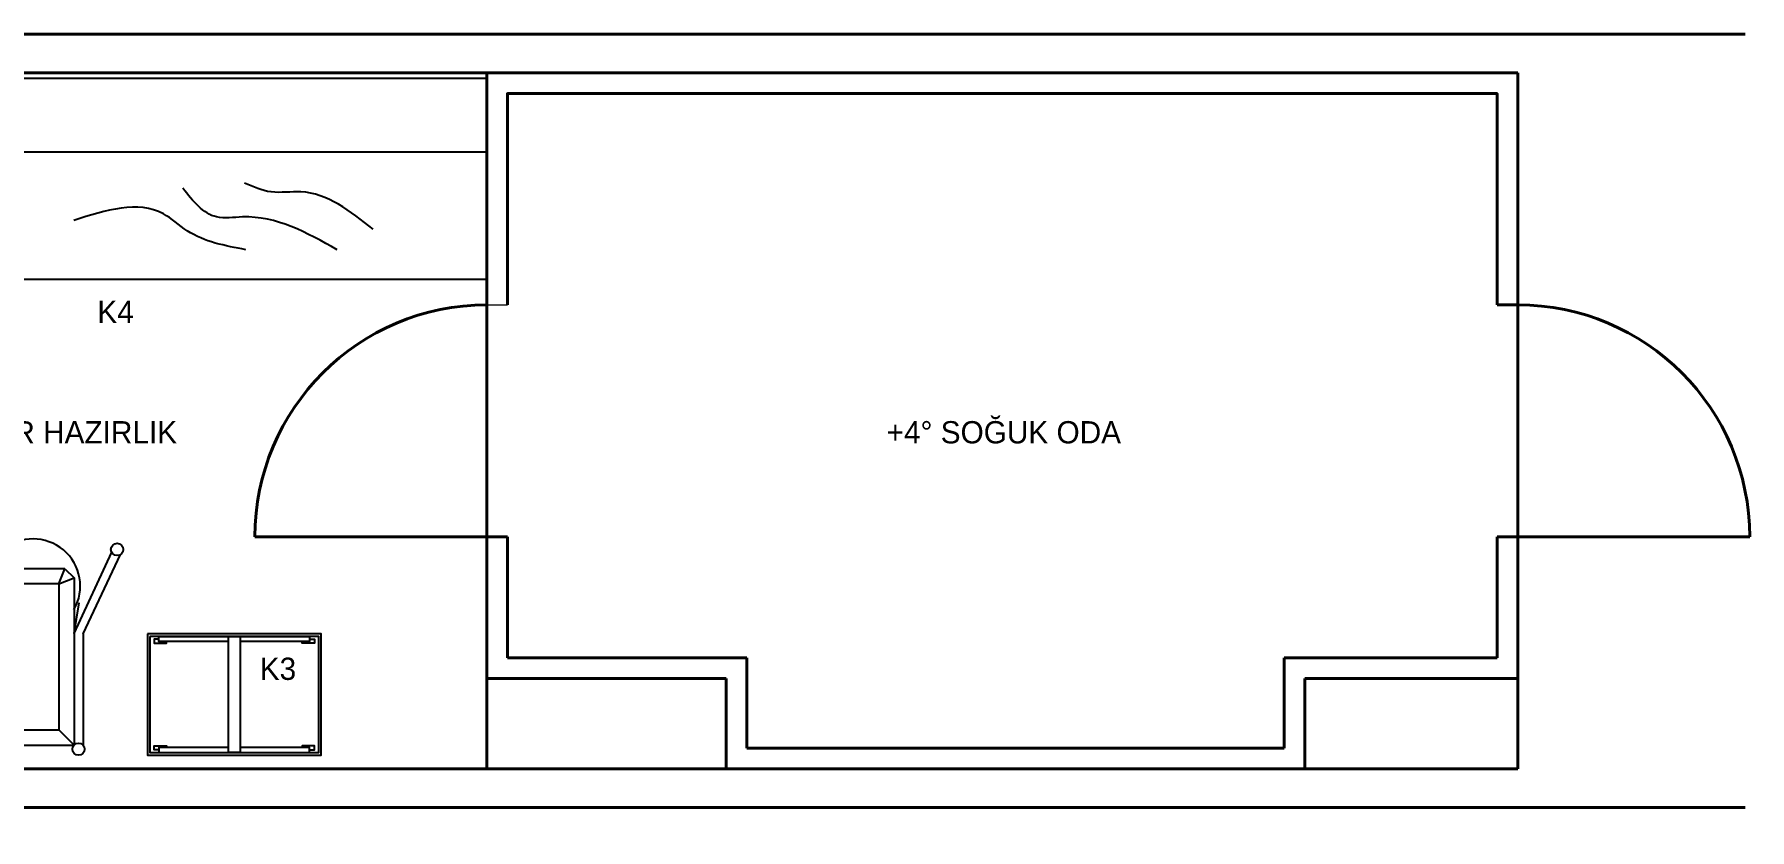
# Model space of a CAD drawing. Header units: millimetres. Extents: x 76080 to 78758, y -23662 to -22243.
# Drawn here: x 76524 to 77190, y -22873 to -22564 of the extents above; entities that cross this region are included whole.
import ezdxf
from ezdxf.enums import TextEntityAlignment as Align

# ---------------------------------------------------------------- set-up
doc = ezdxf.new("R2010")
doc.units = ezdxf.units.MM
doc.layers.add('d duvar', color=175, linetype='Continuous', lineweight=40)
doc.layers.add('d olcu ic mimari', color=251, linetype='Continuous', lineweight=13)
doc.layers.add('MEVCUT', color=1, linetype='Continuous')
doc.styles.add('TAKSİM', font='GOTHIC.TTF', dxfattribs={"height": 20})

# ---------------------------------------------------------------- blocks, each defined once
blk = doc.blocks.new('A$C48005B5B')
at = {"layer": 'MEVCUT'}
for p, q in [((50.8, 79.92), (19.07, 79.92)), ((19.07, 15), (19.07, 79.92)), ((24.96, 74.03), (19.07, 79.92)), ((44.91, 74.03), (50.8, 79.92)), ((50.8, 15), (50.8, 79.92)), ((54.34, 36.75), (54.34, 79.92)), ((44.91, 74.03), (24.96, 74.03)), ((24.96, 17.36), (24.96, 74.03)), ((44.91, 17.36), (44.91, 74.03)), ((56.51, 61.98), (58.39, 78.69)), ((57.68, 61.85), (59.56, 78.56)), ((57.68, 61.85), (56.51, 61.85)), ((15.54, 36.75), (0.98, 5.9)), ((19.07, 36.59), (4.45, 5.07)), ((19.07, 36.59), (17.13, 24.66)), ((50.8, 36.59), (65.42, 5.07)), ((50.8, 36.59), (52.74, 24.66)), ((54.34, 36.75), (68.89, 5.9)), ((24.96, 17.36), (19.07, 15)), ((22.6, 11.47), (19.07, 15)), ((24.96, 17.36), (22.6, 11.47)), ((24.96, 17.36), (44.91, 17.36)), ((44.91, 17.36), (47.27, 11.47)), ((44.91, 17.36), (50.8, 15)), ((47.27, 11.47), (50.8, 15)), ((22.6, 11.47), (47.27, 11.47))]:
    blk.add_line(p, q, dxfattribs=at)
blk.add_lwpolyline([(15.54, 36.75), (15.54, 79.92)], dxfattribs=at)
blk.add_lwpolyline([(54.34, 58.59), (54.34, 66.37), (56.51, 66.37), (56.51, 58.59)], close=True, dxfattribs=at)
for centre, radius in [((17.3, 81.48), 2.36), ((52.57, 81.48), 2.36), ((59.1, 79.74), 1.27), ((2.36, 3.99), 2.36), ((67.52, 3.99), 2.36)]:
    blk.add_circle(centre, radius, dxfattribs=at)
blk.add_arc((34.94, 18.24), 18.3, 150.12374, 29.87626, dxfattribs=at)
blk = doc.blocks.new('A$C21832E36')
at = {"layer": 'MEVCUT'}
for points in [[(81.9, 33.32), (58.7, 74.2), (0, 40.87), (23.2, 0)], [(80.54, 33.7), (58.33, 72.83), (1.36, 40.5), (23.58, 1.36)], [(50.11, 16.43), (27.9, 55.56), (31.79, 57.77), (54.01, 18.64)]]:
    blk.add_lwpolyline(points, close=True, dxfattribs=at)
for points in [[(32.76, 56.07), (56.28, 69.42), (55.31, 71.12), (4.53, 42.3), (5.5, 40.6), (28.86, 53.86)], [(55.83, 70.22), (57.4, 71.12), (58.17, 69.77), (54.01, 67.41), (53.69, 67.95)], [(5.05, 41.4), (3.31, 40.41), (4.07, 39.06), (8.24, 41.43), (7.93, 41.97)], [(53.04, 20.34), (76.56, 33.69), (77.53, 31.99), (26.75, 3.16), (25.78, 4.87), (49.15, 18.13)], [(77.02, 32.89), (78.59, 33.79), (77.83, 35.13), (73.67, 32.77), (73.98, 32.22)], [(26.24, 4.06), (24.5, 3.08), (23.74, 4.43), (27.9, 6.79), (28.21, 6.24)]]:
    blk.add_lwpolyline(points, dxfattribs=at)

msp = doc.modelspace()

# ---------------------------------------------------------------- linework, layer by layer
at = {"layer": 'd duvar'}
for p, q in [((77187.78, -22564.1), (76384.53, -22564.1)), ((77099.53, -22579.1), (76699.53, -22579.1)), ((76699.53, -22579.1), (76699.53, -22814.1)), ((77099.53, -22814.1), (77099.53, -22579.1)), ((77099.53, -22669.1), (77091.53, -22669.1)), ((76707.53, -22759.1), (76609.53, -22759.1)), ((76707.53, -22759.1), (76707.53, -22806.1)), ((77091.53, -22759.1), (77189.53, -22759.1)), ((77091.53, -22806.1), (77091.53, -22759.1)), ((76707.53, -22806.1), (76800.34, -22806.1)), ((76800.34, -22806.1), (76800.34, -22841.1)), ((77008.94, -22806.1), (77008.94, -22841.1)), ((77008.94, -22806.1), (77091.53, -22806.1)), ((76699.53, -22814.1), (76792.34, -22814.1)), ((76792.34, -22814.1), (76792.34, -22849.1)), ((77016.94, -22814.1), (77016.94, -22849.1)), ((77016.94, -22814.1), (77099.53, -22814.1)), ((77099.53, -22849.1), (77099.53, -22814.1)), ((76800.34, -22841.1), (77008.94, -22841.1)), ((76699.53, -22849.1), (77099.53, -22849.1)), ((76384.53, -22864.1), (77187.78, -22864.1))]:
    msp.add_line(p, q, dxfattribs=at)
msp.add_lwpolyline([(76399.53, -22849.1), (76699.53, -22849.1), (76699.53, -22579.1), (76399.53, -22579.1)], close=True, dxfattribs=at)
msp.add_lwpolyline([(77091.53, -22669.1), (77091.53, -22587.1), (76707.53, -22587.1), (76707.53, -22669.1)], dxfattribs=at)
for centre, start, end in [((76699.53, -22759.1), 90, 180), ((77099.53, -22759.1), 0, 90)]:
    msp.add_arc(centre, 90, start, end, dxfattribs=at)
at = {"layer": 'd olcu ic mimari'}
msp.add_line((76699.53, -22669.1), (76707.53, -22669.1), dxfattribs=at)
at = {"layer": 'MEVCUT'}
for points in [[(76699.53, -22659.1), (76699.53, -22579.1), (76519.53, -22579.1), (76519.53, -22659.1)], [(76699.53, -22579.1), (76699.53, -22609.8), (76519.53, -22609.8), (76519.53, -22579.1)], [(76699.53, -22581.1), (76699.53, -22579.1), (76519.53, -22579.1), (76519.53, -22581.1)]]:
    msp.add_lwpolyline(points, close=True, dxfattribs=at)
for points in [[(76641.39, -22647.7), (76604.66, -22634.99), (76594.64, -22634.99), (76581.6, -22623.87)], [(76655.42, -22639.67), (76627.34, -22625.26), (76615.79, -22625.26), (76605.55, -22621.84)], [(76605.99, -22647.7), (76583.29, -22640.34), (76574, -22633.79), (76539.21, -22636.33)]]:
    msp.add_spline(points, degree=3, dxfattribs=at)

# ---------------------------------------------------------------- block references
at = {"layer": 'd olcu ic mimari'}
for name, p, rotation in [('A$C48005B5B', (76558.4, -22760.01), 180), ('A$C21832E36', (76655.47, -22808.24), 150.4183587078151)]:
    msp.add_blockref(name, p, dxfattribs=dict(at, rotation=rotation))

# ---------------------------------------------------------------- texts
at = {"style": 'TAKSİM'}
for s, p in [('K4', (76555.44, -22676.14)), ('HAMUR HAZIRLIK', (76530.55, -22722.86)), ('+4%%D SOĞUK ODA ', (76901.72, -22722.86)), ('K3', (76618.46, -22814.64))]:
    msp.add_text(s, height=8.64, dxfattribs=at).set_placement(p, align=Align.CENTER)

doc.saveas('drawing.dxf')
